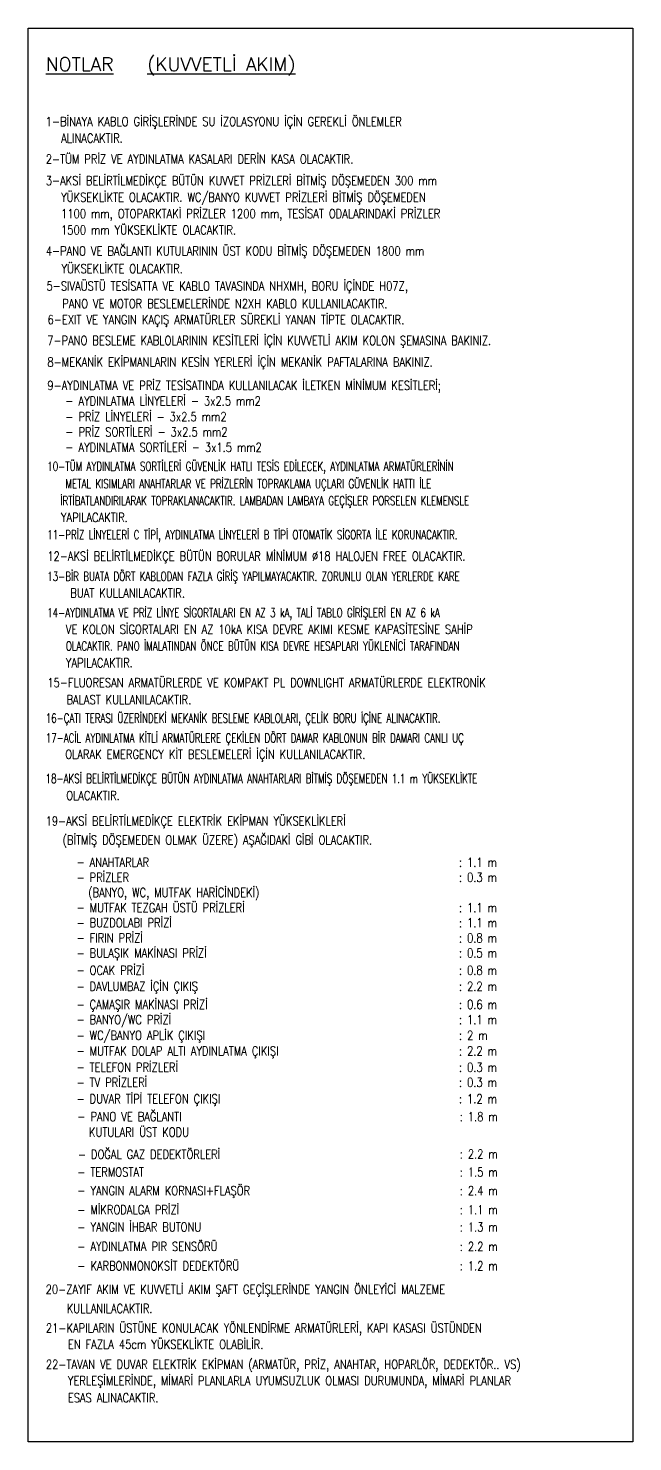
# Model space of a CAD drawing. Extents: x -9058 to 11890, y 0 to 6516.
# Drawn here: x -734 to -68, y 4960 to 6516 of the extents above; entities that cross this region are included whole.
import ezdxf

# ---------------------------------------------------------------- set-up
doc = ezdxf.new("R2010")
doc.units = 0
doc.header["$MEASUREMENT"] = 0
doc.layers.add('E-KABLO', color=7, linetype='Continuous', lineweight=30)
doc.layers.add('E-YAZI', color=7, linetype='Continuous', lineweight=30)
doc.styles.add('E-YAZI', font='txttw.shx')

msp = doc.modelspace()

# ---------------------------------------------------------------- linework, layer by layer
at = {"layer": 'E-KABLO'}
msp.add_lwpolyline([(-733.62, 6516.15), (-67.89, 6516.15), (-67.89, 4959.57), (-733.62, 4959.57)], close=True, dxfattribs=at)

# ---------------------------------------------------------------- texts
at = {"layer": 'E-YAZI', "color": 4, "style": 'E-YAZI'}
for s, p in [('%%uNOTLAR', (-714.35, 6469.1, 0)), ('%%U(KUVVETLİ AKIM)', (-602.7, 6469.1, 0))]:
    msp.add_text(s, height=15, dxfattribs=at).set_placement(p)
at = {"layer": 'E-YAZI', "color": 3, "style": 'E-YAZI'}
for s, width, p in [('1-BİNAYA KABLO GİRİŞLERİNDE SU İZOLASYONU İÇİN GEREKLİ ÖNLEMLER', 0.8, (-714.35, 6408.42, 0)), ('ALINACAKTIR.', 0.8, (-697.46, 6390.11, 0)), ('2-TÜM PRİZ VE AYDINLATMA KASALARI DERİN KASA OLACAKTIR.', 0.8, (-714.35, 6367.07, 0)), ('3-AKSİ BELİRTİLMEDİKÇE BÜTÜN KUVVET PRİZLERİ BİTMİŞ DÖŞEMEDEN 300 mm', 0.8, (-714.35, 6343.42, 0)), ('YÜKSEKLİKTE OLACAKTIR. WC/BANYO KUVVET PRİZLERİ BİTMİŞ DÖŞEMEDEN', 0.8, (-697.46, 6325.1, 0)), ('1100 mm, OTOPARKTAKİ PRİZLER 1200 mm, TESİSAT ODALARINDAKİ PRİZLER', 0.8, (-697.46, 6307.01, 0)), ('1500 mm YÜKSEKLİKTE OLACAKTIR.', 0.8, (-697.46, 6288.92, 0)), ('4-PANO VE BAĞLANTI KUTULARININ ÜST KODU BİTMİŞ DÖŞEMEDEN 1800 mm', 0.8, (-714.35, 6265.88, 0)), ('YÜKSEKLİKTE OLACAKTIR.', 0.8, (-697.06, 6246.48, 0)), ('5-SIVAÜSTÜ TESİSATTA VE KABLO TAVASINDA NHXMH, BORU İÇİNDE H07Z,', 0.8, (-713.55, 6227.33, 0)), ('PANO VE MOTOR BESLEMELERİNDE N2XH KABLO KULLANILACAKTIR.', 0.8, (-696.26, 6207.93, 0)), ('6-EXIT VE YANGIN KAÇIŞ ARMATÜRLER SÜREKLİ YANAN TİPTE OLACAKTIR.', 0.8, (-712.4, 6190.35, 0)), ('7-PANO BESLEME KABLOLARININ KESİTLERİ İÇİN KUVVETLİ AKIM KOLON ŞEMASINA BAKINIZ.', 0.8, (-712.75, 6167.31, 0)), ('8-MEKANİK EKİPMANLARIN KESİN YERLERİ İÇİN MEKANİK PAFTALARINA BAKINIZ.', 0.8, (-712.57, 6143.59, 0)), ('9-AYDINLATMA VE PRİZ TESİSATINDA KULLANILACAK İLETKEN MİNİMUM KESİTLERİ;', 0.8, (-712.57, 6117.8, 0)), ('- AYDINLATMA LİNYELERİ - 3x2.5 mm2', 0.8, (-692.74, 6100.72, 0)), ('- PRİZ LİNYELERİ - 3x2.5 mm2', 0.8, (-692.74, 6083.4, 0)), ('- PRİZ SORTİLERİ - 3x2.5 mm2', 0.8, (-692.74, 6066.54, 0)), ('- AYDINLATMA SORTİLERİ - 3x1.5 mm2', 0.8, (-692.74, 6049.67, 0)), ('10-TÜM AYDINLATMA SORTİLERİ GÜVENLİK HATLI TESİS EDİLECEK, AYDINLATMA ARMATÜRLERİNİN', 0.7, (-712.65, 6028.7, 0)), ('METAL KISIMLARI ANAHTARLAR VE PRİZLERİN TOPRAKLAMA UÇLARI GÜVENLİK HATTI İLE', 0.7, (-692.63, 6009.53, 0)), (' İRTİBATLANDIRILARAK TOPRAKLANACAKTIR. LAMBADAN LAMBAYA GEÇİŞLER PORSELEN KLEMENSLE', 0.7, (-703.15, 5990.84, 0)), (' YAPILACAKTIR.', 0.8, (-703.15, 5972.43, 0)), ('11-PRİZ LİNYELERİ C TİPİ, AYDINLATMA LİNYELERİ B TİPİ OTOMATİK SİGORTA İLE KORUNACAKTIR.', 0.7, (-712.65, 5953.39, 0)), ('12-AKSİ BELİRTİLMEDİKÇE BÜTÜN BORULAR MİNİMUM %%C18 HALOJEN FREE OLACAKTIR.', 0.8, (-712.65, 5929.83, 0)), ('13-BİR BUATA DÖRT KABLODAN FAZLA GİRİŞ YAPILMAYACAKTIR. ZORUNLU OLAN YERLERDE KARE ', 0.7, (-712.65, 5907.56, 0)), ('BUAT KULLANILACAKTIR.', 0.8, (-687.27, 5889.32, 0)), ('14-AYDINLATMA VE PRİZ LİNYE SİGORTALARI EN AZ 3 kA, TALİ TABLO GİRİŞLERİ EN AZ 6 kA', 0.7, (-712.65, 5867.52, 0)), ('VE KOLON SİGORTALARI EN AZ 10kA KISA DEVRE AKIMI KESME KAPASİTESİNE SAHİP ', 0.8, (-692.22, 5849.28, 0)), ('OLACAKTIR. PANO İMALATINDAN ÖNCE BÜTÜN KISA DEVRE HESAPLARI YÜKLENİCİ TARAFINDAN', 0.7, (-692.22, 5830.82, 0)), ('YAPILACAKTIR.', 0.8, (-692.22, 5812.37, 0)), ('15-FLUORESAN ARMATÜRLERDE VE KOMPAKT PL DOWNLIGHT ARMATÜRLERDE ELEKTRONİK', 0.8, (-712.65, 5790.57, 0)), ('BALAST KULLANILACAKTIR.', 0.8, (-691.59, 5771.81, 0)), ('16-ÇATI TERASI ÜZERİNDEKİ MEKANİK BESLEME KABLOLARI, ÇELİK BORU İÇİNE ALINACAKTIR.', 0.7, (-714.35, 5751.42, 0)), ('17-ACİL AYDINLATMA KİTLİ ARMATÜRLERE ÇEKİLEN DÖRT DAMAR KABLONUN BİR DAMARI CANLI UÇ', 0.7, (-714.35, 5729.6, 0)), ('OLARAK EMERGENCY KİT BESLEMELERİ İÇİN KULLANILACAKTIR.', 0.8, (-692.91, 5711.63, 0)), ('18-AKSİ BELİRTİLMEDİKÇE BÜTÜN AYDINLATMA ANAHTARLARI BİTMİŞ DÖŞEMEDEN 1.1 m YÜKSEKLİKTE', 0.7, (-714.51, 5684.94, 0)), ('OLACAKTIR.', 0.8, (-691.84, 5666.18, 0)), ('19-AKSİ BELİRTİLMEDİKÇE ELEKTRİK EKİPMAN YÜKSEKLİKLERİ', 0.8, (-714.53, 5638.1, 0)), ('  (BİTMİŞ DÖŞEMEDEN OLMAK ÜZERE) AŞAĞIDAKİ GİBİ OLACAKTIR.', 0.8, (-706.72, 5617.23, 0)), ('  - ANAHTARLAR', 0.8, (-691.42, 5592.73, 0)), ('  - PRİZLER', 0.8, (-691.42, 5576.07, 0)), (': 1.1 m', 0.8, (-259.26, 5592.73, 0)), (': 0.3 m', 0.8, (-259.26, 5576.07, 0)), ('    (BANYO, WC, MUTFAK HARİCİNDEKİ)', 0.8, (-691.42, 5559.4, 0)), ('  - MUTFAK TEZGAH ÜSTÜ PRİZLERİ', 0.8, (-691.42, 5542.73, 0)), (': 1.1 m', 0.8, (-259.26, 5542.73, 0)), ('  - BUZDOLABI PRİZİ', 0.8, (-691.42, 5526.07, 0)), (': 1.1 m', 0.8, (-259.26, 5526.07, 0)), ('  - FIRIN PRİZİ', 0.8, (-691.42, 5509.4, 0)), (': 0.8 m', 0.8, (-259.26, 5509.4, 0)), ('  - BULAŞIK MAKİNASI PRİZİ', 0.8, (-691.42, 5492.73, 0)), (': 0.5 m', 0.8, (-259.26, 5492.73, 0)), ('  - OCAK PRİZİ', 0.8, (-691.42, 5473.74, 0)), (': 0.8 m', 0.8, (-259.26, 5473.74, 0)), ('  - DAVLUMBAZ İÇİN ÇIKIŞ', 0.8, (-691.42, 5456, 0)), (': 2.2 m', 0.8, (-259.26, 5456, 0)), ('  - ÇAMAŞIR MAKİNASI PRİZİ', 0.8, (-691.42, 5436.1, 0)), (': 0.6 m', 0.8, (-259.26, 5436.1, 0)), ('  - BANYO/WC PRİZİ', 0.8, (-691.42, 5419.43, 0)), (': 1.1 m', 0.8, (-259.26, 5419.43, 0)), ('  - WC/BANYO APLİK ÇIKIŞI', 0.8, (-691.42, 5402.03, 0)), (': 2 m', 0.8, (-259.26, 5402.03, 0)), ('  - MUTFAK DOLAP ALTI AYDINLATMA ÇIKIŞI', 0.8, (-691.42, 5384.89, 0)), (': 2.2 m', 0.8, (-259.26, 5384.89, 0)), ('  - TELEFON PRİZLERİ', 0.8, (-691.42, 5366.99, 0)), (': 0.3 m', 0.8, (-259.26, 5366.99, 0)), ('  - TV PRİZLERİ', 0.8, (-691.42, 5350.33, 0)), (': 0.3 m', 0.8, (-259.26, 5350.33, 0)), ('  - DUVAR TİPİ TELEFON ÇIKIŞI ', 0.8, (-691.42, 5332.2, 0)), (': 1.2 m', 0.8, (-259.26, 5332.2, 0)), ('  - PANO VE BAĞLANTI', 0.8, (-690.54, 5312.65, 0)), (': 1.8 m', 0.8, (-258.38, 5312.65, 0)), ('    KUTULARI ÜST KODU', 0.8, (-690.54, 5295.47, 0)), ('  - DOĞAL GAZ DEDEKTÖRLERİ', 0.8, (-690, 5270.99, 0)), (': 2.2 m', 0.8, (-258.38, 5271.4, 0)), ('  - TERMOSTAT', 0.8, (-690.54, 5251.51, 0)), (': 1.5 m', 0.8, (-258.38, 5251.51, 0)), ('  - YANGIN ALARM KORNASI+FLAŞÖR', 0.8, (-690.54, 5231.05, 0)), (': 2.4 m', 0.8, (-258.38, 5231.05, 0)), ('  - MİKRODALGA PRİZİ', 0.8, (-690.54, 5210.06, 0)), (': 1.1 m', 0.8, (-258.38, 5210.06, 0)), ('  - YANGIN İHBAR BUTONU', 0.8, (-690.54, 5190.99, 0)), (': 1.3 m', 0.8, (-258.38, 5190.99, 0)), ('  - AYDINLATMA PIR SENSÖRÜ', 0.8, (-690.54, 5169.62, 0)), (': 2.2 m', 0.8, (-258.38, 5169.62, 0)), ('  - KARBONMONOKSİT DEDEKTÖRÜ', 0.8, (-690.54, 5148.26, 0)), (': 1.2 m', 0.8, (-258.38, 5148.26, 0)), ('20-ZAYIF AKIM VE KUVVETLİ AKIM ŞAFT GEÇİŞLERİNDE YANGIN ÖNLEYİCİ MALZEME ', 0.8, (-714.46, 5122.28, 0)), ('KULLANILACAKTIR.', 0.8, (-691.16, 5101.32)), ('21-KAPILARIN ÜSTÜNE KONULACAK YÖNLENDİRME ARMATÜRLERİ, KAPI KASASI ÜSTÜNDEN ', 0.8, (-714.16, 5079.76, 0)), ('EN FAZLA 45cm YÜKSEKLİKTE OLABİLİR.', 0.8, (-690.03, 5061.8, 0)), ('22-TAVAN VE DUVAR ELEKTRİK EKİPMAN (ARMATÜR, PRİZ, ANAHTAR, HOPARLÖR, DEDEKTÖR.. VS)', 0.8, (-714.16, 5039.72, 0)), ('YERLEŞİMLERİNDE, MİMARİ PLANLARLA UYUMSUZLUK OLMASI DURUMUNDA, MİMARİ PLANLAR ', 0.8, (-690.03, 5021.76, 0)), ('ESAS ALINACAKTIR.', 0.8, (-690.03, 5002.98, 0))]:
    msp.add_text(s, height=10, dxfattribs=dict(at, width=width)).set_placement(p)

doc.saveas('drawing.dxf')
